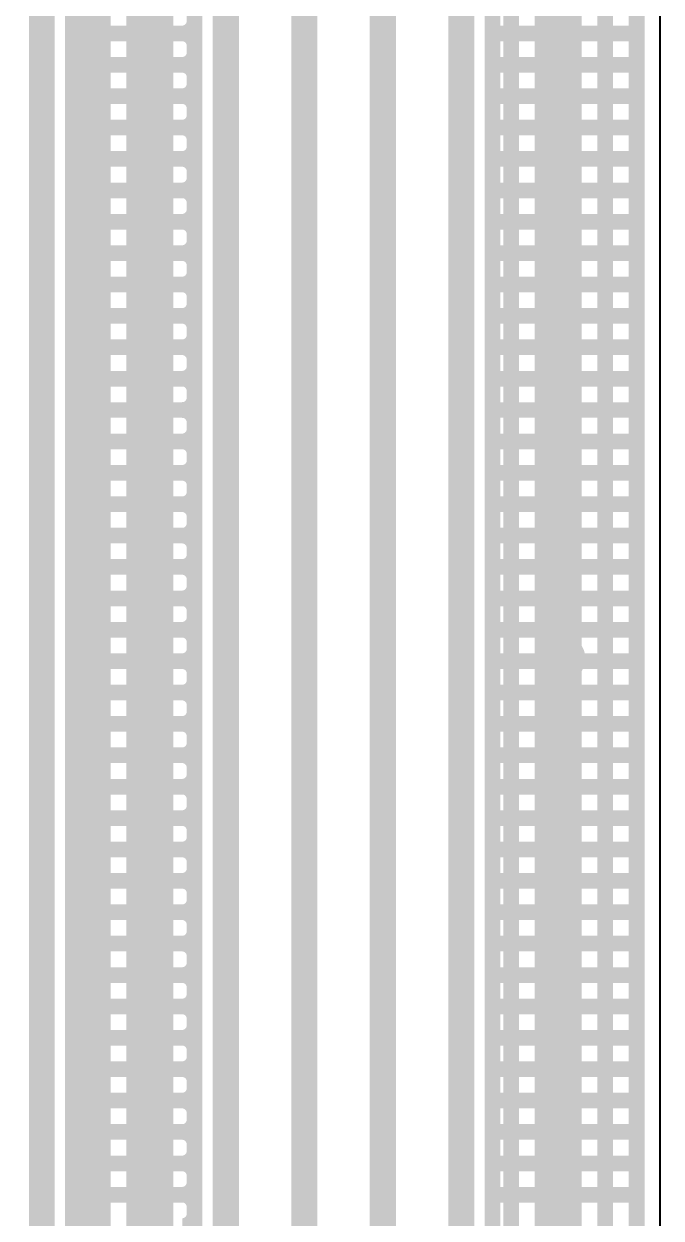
# Model space of a CAD drawing. Header units: millimetres. Extents: x 2260 to 2572, y -21 to 200.
# Drawn here: x 2312.02 to 2318.2, y 105.88 to 117.47 of the extents above; entities that cross this region are included whole.
import ezdxf

# ---------------------------------------------------------------- set-up
doc = ezdxf.new("R2010")
doc.units = ezdxf.units.MM
doc.layers.get('0').update_dxf_attribs({"lineweight": 18})
doc.layers.add('01', color=1, linetype='Continuous', lineweight=18)

# ---------------------------------------------------------------- blocks, each defined once
blk = doc.blocks.new('PAD_R1')
blk.add_lwpolyline([(0.25, 0, 0.5, 0.5, 1), (-0.25, 0, 0.5, 0.5, 1)], format="xyseb", close=True)

msp = doc.modelspace()

# ---------------------------------------------------------------- linework, layer by layer
at = {"layer": '01'}
msp.add_lwpolyline([(2318.191, 62.078, 0.02, 0.02, -0.414219), (2317.891, 61.778, 0.02, 0.02, 0), (2292.992, 61.778, 0.02, 0.02, -0.414219), (2292.692, 62.078, 0.02, 0.02, 0), (2292.692, 141.44, 0.02, 0.02, -0.414219), (2292.992, 141.74, 0.02, 0.02, 0), (2317.891, 141.74, 0.02, 0.02, -0.414219), (2318.191, 141.44, 0.02, 0.02, 0)], format="xyseb", close=True, dxfattribs=at)
for points in [[(2312.191, 139.841, 0.25, 0.25, 0), (2312.191, 63.641, 0.25, 0.25, 0)], [(2312.692, 139.841, 0.25, 0.25, 0), (2312.692, 63.641, 0.25, 0.25, 0)], [(2313.191, 139.841, 0.25, 0.25, 0), (2313.191, 63.641, 0.25, 0.25, 0)], [(2312.493, 137.241, 0.152, 0.152, 0), (2312.493, 66.241, 0.152, 0.152, 0)], [(2312.783, 137.241, 0.152, 0.152, 0), (2312.783, 66.241, 0.152, 0.152, 0)], [(2313.088, 137.241, 0.152, 0.152, 0), (2313.088, 66.241, 0.152, 0.152, 0)], [(2313.392, 137.241, 0.152, 0.152, 0), (2313.392, 66.241, 0.152, 0.152, 0)], [(2317.66, 137.241, 0.152, 0.152, 0), (2317.66, 66.241, 0.152, 0.152, 0)], [(2317.964, 137.241, 0.152, 0.152, 0), (2317.964, 66.241, 0.152, 0.152, 0)], [(2317.965, 137.241, 0.152, 0.152, 0), (2317.965, 66.241, 0.152, 0.152, 0)], [(2313.673, 66.321, 0.152, 0.152, 0), (2313.673, 137.077, 0.152, 0.152, 0)], [(2313.977, 136.952, 0.254, 0.254, 0), (2313.977, 66.24, 0.254, 0.254, 0)], [(2317.355, 137.026, 0.152, 0.152, 0), (2317.355, 66.241, 0.152, 0.152, 0)], [(2314.739, 66.478, 0.254, 0.254, 0), (2314.739, 136.714, 0.254, 0.254, 0)], [(2317.05, 136.721, 0.152, 0.152, 0), (2317.05, 66.47, 0.152, 0.152, 0)], [(2315.501, 66.716, 0.254, 0.254, 0), (2315.501, 136.476, 0.254, 0.254, 0)], [(2316.745, 136.416, 0.152, 0.152, 0), (2316.745, 66.775, 0.152, 0.152, 0)], [(2316.263, 66.953, 0.254, 0.254, 0), (2316.263, 136.238, 0.254, 0.254, 0)], [(2316.566, 136.237, 0.152, 0.152, 0), (2316.566, 66.954, 0.152, 0.152, 0)], [(2317.238, 135.91, 0.254, 0.254, 0), (2317.238, 67.37, 0.254, 0.254, 0)], [(2313.673, 117.502, 0.152, 0.152, -0.41423), (2313.553, 117.382, 0.152, 0.152, 0)], [(2312.493, 117.382, 0.152, 0.152, 0), (2313.673, 117.382, 0.152, 0.152, 0)], [(2313.673, 117.262, 0.152, 0.152, 0.41423), (2313.553, 117.382, 0.152, 0.152, 0)], [(2316.566, 117.382, 0.152, 0.152, 0), (2317.965, 117.382, 0.152, 0.152, 0)], [(2313.673, 117.197, 0.152, 0.152, -0.41423), (2313.553, 117.077, 0.152, 0.152, 0)], [(2312.493, 117.077, 0.152, 0.152, 0), (2313.673, 117.077, 0.152, 0.152, 0)], [(2313.673, 116.957, 0.152, 0.152, 0.41423), (2313.553, 117.077, 0.152, 0.152, 0)], [(2316.566, 117.077, 0.152, 0.152, 0), (2317.965, 117.077, 0.152, 0.152, 0)], [(2313.673, 116.893, 0.152, 0.152, -0.41423), (2313.553, 116.773, 0.152, 0.152, 0)], [(2312.493, 116.773, 0.152, 0.152, 0), (2313.673, 116.773, 0.152, 0.152, 0)], [(2313.673, 116.653, 0.152, 0.152, 0.41423), (2313.553, 116.773, 0.152, 0.152, 0)], [(2316.566, 116.773, 0.152, 0.152, 0), (2317.965, 116.773, 0.152, 0.152, 0)], [(2313.673, 116.588, 0.152, 0.152, -0.41423), (2313.553, 116.468, 0.152, 0.152, 0)], [(2312.493, 116.468, 0.152, 0.152, 0), (2313.673, 116.468, 0.152, 0.152, 0)], [(2313.673, 116.348, 0.152, 0.152, 0.41423), (2313.553, 116.468, 0.152, 0.152, 0)], [(2316.566, 116.468, 0.152, 0.152, 0), (2317.965, 116.468, 0.152, 0.152, 0)], [(2313.673, 116.283, 0.152, 0.152, -0.41423), (2313.553, 116.163, 0.152, 0.152, 0)], [(2312.493, 116.163, 0.152, 0.152, 0), (2313.673, 116.163, 0.152, 0.152, 0)], [(2313.673, 116.043, 0.152, 0.152, 0.41423), (2313.553, 116.163, 0.152, 0.152, 0)], [(2316.566, 116.163, 0.152, 0.152, 0), (2317.965, 116.163, 0.152, 0.152, 0)], [(2313.673, 115.978, 0.152, 0.152, -0.41423), (2313.553, 115.858, 0.152, 0.152, 0)], [(2312.493, 115.858, 0.152, 0.152, 0), (2313.673, 115.858, 0.152, 0.152, 0)], [(2313.673, 115.738, 0.152, 0.152, 0.41423), (2313.553, 115.858, 0.152, 0.152, 0)], [(2316.566, 115.858, 0.152, 0.152, 0), (2317.965, 115.858, 0.152, 0.152, 0)], [(2313.673, 115.673, 0.152, 0.152, -0.41423), (2313.553, 115.553, 0.152, 0.152, 0)], [(2312.493, 115.553, 0.152, 0.152, 0), (2313.673, 115.553, 0.152, 0.152, 0)], [(2313.673, 115.433, 0.152, 0.152, 0.41423), (2313.553, 115.553, 0.152, 0.152, 0)], [(2316.566, 115.553, 0.152, 0.152, 0), (2317.965, 115.553, 0.152, 0.152, 0)], [(2313.673, 115.369, 0.152, 0.152, -0.41423), (2313.553, 115.249, 0.152, 0.152, 0)], [(2312.493, 115.249, 0.152, 0.152, 0), (2313.673, 115.249, 0.152, 0.152, 0)], [(2313.673, 115.129, 0.152, 0.152, 0.41423), (2313.553, 115.249, 0.152, 0.152, 0)], [(2316.566, 115.249, 0.152, 0.152, 0), (2317.965, 115.249, 0.152, 0.152, 0)], [(2313.673, 115.064, 0.152, 0.152, -0.41423), (2313.553, 114.944, 0.152, 0.152, 0)], [(2312.493, 114.944, 0.152, 0.152, 0), (2313.673, 114.944, 0.152, 0.152, 0)], [(2313.673, 114.824, 0.152, 0.152, 0.41423), (2313.553, 114.944, 0.152, 0.152, 0)], [(2316.566, 114.944, 0.152, 0.152, 0), (2317.965, 114.944, 0.152, 0.152, 0)], [(2313.673, 114.759, 0.152, 0.152, -0.41423), (2313.553, 114.639, 0.152, 0.152, 0)], [(2312.493, 114.639, 0.152, 0.152, 0), (2313.673, 114.639, 0.152, 0.152, 0)], [(2313.673, 114.519, 0.152, 0.152, 0.41423), (2313.553, 114.639, 0.152, 0.152, 0)], [(2316.566, 114.639, 0.152, 0.152, 0), (2317.965, 114.639, 0.152, 0.152, 0)], [(2313.673, 114.454, 0.152, 0.152, -0.41423), (2313.553, 114.334, 0.152, 0.152, 0)], [(2312.493, 114.334, 0.152, 0.152, 0), (2313.673, 114.334, 0.152, 0.152, 0)], [(2313.673, 114.214, 0.152, 0.152, 0.41423), (2313.553, 114.334, 0.152, 0.152, 0)], [(2316.566, 114.334, 0.152, 0.152, 0), (2317.965, 114.334, 0.152, 0.152, 0)], [(2313.673, 114.149, 0.152, 0.152, -0.41423), (2313.553, 114.029, 0.152, 0.152, 0)], [(2312.493, 114.029, 0.152, 0.152, 0), (2313.673, 114.029, 0.152, 0.152, 0)], [(2313.673, 113.909, 0.152, 0.152, 0.41423), (2313.553, 114.029, 0.152, 0.152, 0)], [(2316.566, 114.029, 0.152, 0.152, 0), (2317.965, 114.029, 0.152, 0.152, 0)], [(2313.673, 113.845, 0.152, 0.152, -0.41423), (2313.553, 113.725, 0.152, 0.152, 0)], [(2312.493, 113.725, 0.152, 0.152, 0), (2313.673, 113.725, 0.152, 0.152, 0)], [(2313.673, 113.605, 0.152, 0.152, 0.41423), (2313.553, 113.725, 0.152, 0.152, 0)], [(2316.566, 113.725, 0.152, 0.152, 0), (2317.965, 113.725, 0.152, 0.152, 0)], [(2313.673, 113.54, 0.152, 0.152, -0.41423), (2313.553, 113.42, 0.152, 0.152, 0)], [(2312.493, 113.42, 0.152, 0.152, 0), (2313.673, 113.42, 0.152, 0.152, 0)], [(2313.673, 113.3, 0.152, 0.152, 0.41423), (2313.553, 113.42, 0.152, 0.152, 0)], [(2316.566, 113.42, 0.152, 0.152, 0), (2317.965, 113.42, 0.152, 0.152, 0)], [(2313.673, 113.235, 0.152, 0.152, -0.41423), (2313.553, 113.115, 0.152, 0.152, 0)], [(2312.493, 113.115, 0.152, 0.152, 0), (2313.673, 113.115, 0.152, 0.152, 0)], [(2313.673, 112.995, 0.152, 0.152, 0.41423), (2313.553, 113.115, 0.152, 0.152, 0)], [(2316.566, 113.115, 0.152, 0.152, 0), (2317.965, 113.115, 0.152, 0.152, 0)], [(2313.673, 112.93, 0.152, 0.152, -0.41423), (2313.553, 112.81, 0.152, 0.152, 0)], [(2312.493, 112.81, 0.152, 0.152, 0), (2313.673, 112.81, 0.152, 0.152, 0)], [(2313.673, 112.69, 0.152, 0.152, 0.41423), (2313.553, 112.81, 0.152, 0.152, 0)], [(2316.566, 112.81, 0.152, 0.152, 0), (2317.965, 112.81, 0.152, 0.152, 0)], [(2313.673, 112.625, 0.152, 0.152, -0.41423), (2313.553, 112.505, 0.152, 0.152, 0)], [(2312.493, 112.505, 0.152, 0.152, 0), (2313.673, 112.505, 0.152, 0.152, 0)], [(2313.673, 112.385, 0.152, 0.152, 0.41423), (2313.553, 112.505, 0.152, 0.152, 0)], [(2316.566, 112.505, 0.152, 0.152, 0), (2317.965, 112.505, 0.152, 0.152, 0)], [(2313.673, 112.321, 0.152, 0.152, -0.41423), (2313.553, 112.201, 0.152, 0.152, 0)], [(2312.493, 112.201, 0.152, 0.152, 0), (2313.673, 112.201, 0.152, 0.152, 0)], [(2313.673, 112.081, 0.152, 0.152, 0.41423), (2313.553, 112.201, 0.152, 0.152, 0)], [(2316.566, 112.201, 0.152, 0.152, 0), (2317.965, 112.201, 0.152, 0.152, 0)], [(2313.673, 112.016, 0.152, 0.152, -0.41423), (2313.553, 111.896, 0.152, 0.152, 0)], [(2312.493, 111.896, 0.152, 0.152, 0), (2313.673, 111.896, 0.152, 0.152, 0)], [(2313.673, 111.776, 0.152, 0.152, 0.41423), (2313.553, 111.896, 0.152, 0.152, 0)], [(2316.566, 111.896, 0.152, 0.152, 0), (2317.965, 111.896, 0.152, 0.152, 0)], [(2313.673, 111.711, 0.152, 0.152, -0.41423), (2313.553, 111.591, 0.152, 0.152, 0)], [(2312.493, 111.591, 0.152, 0.152, 0), (2313.673, 111.591, 0.152, 0.152, 0)], [(2313.673, 111.471, 0.152, 0.152, 0.41423), (2313.553, 111.591, 0.152, 0.152, 0)], [(2316.566, 111.591, 0.152, 0.152, 0), (2317.965, 111.591, 0.152, 0.152, 0)], [(2313.673, 111.406, 0.152, 0.152, -0.41423), (2313.553, 111.286, 0.152, 0.152, 0)], [(2312.493, 111.286, 0.152, 0.152, 0), (2313.673, 111.286, 0.152, 0.152, 0)], [(2313.673, 111.166, 0.152, 0.152, 0.41423), (2313.553, 111.286, 0.152, 0.152, 0)], [(2316.566, 111.286, 0.152, 0.152, 0), (2317.965, 111.286, 0.152, 0.152, 0)], [(2313.673, 111.101, 0.152, 0.152, -0.41423), (2313.553, 110.981, 0.152, 0.152, 0)], [(2312.493, 110.981, 0.152, 0.152, 0), (2313.673, 110.981, 0.152, 0.152, 0)], [(2313.673, 110.861, 0.152, 0.152, 0.41423), (2313.553, 110.981, 0.152, 0.152, 0)], [(2316.566, 110.981, 0.152, 0.152, 0), (2317.965, 110.981, 0.152, 0.152, 0)], [(2313.673, 110.797, 0.152, 0.152, -0.41423), (2313.553, 110.677, 0.152, 0.152, 0)], [(2312.493, 110.677, 0.152, 0.152, 0), (2313.673, 110.677, 0.152, 0.152, 0)], [(2313.673, 110.557, 0.152, 0.152, 0.41423), (2313.553, 110.677, 0.152, 0.152, 0)], [(2316.566, 110.677, 0.152, 0.152, 0), (2317.965, 110.677, 0.152, 0.152, 0)], [(2313.673, 110.492, 0.152, 0.152, -0.41423), (2313.553, 110.372, 0.152, 0.152, 0)], [(2312.493, 110.372, 0.152, 0.152, 0), (2313.673, 110.372, 0.152, 0.152, 0)], [(2313.673, 110.252, 0.152, 0.152, 0.41423), (2313.553, 110.372, 0.152, 0.152, 0)], [(2316.566, 110.372, 0.152, 0.152, 0), (2317.965, 110.372, 0.152, 0.152, 0)], [(2313.673, 110.187, 0.152, 0.152, -0.41423), (2313.553, 110.067, 0.152, 0.152, 0)], [(2312.493, 110.067, 0.152, 0.152, 0), (2313.673, 110.067, 0.152, 0.152, 0)], [(2313.673, 109.947, 0.152, 0.152, 0.41423), (2313.553, 110.067, 0.152, 0.152, 0)], [(2316.566, 110.067, 0.152, 0.152, 0), (2317.965, 110.067, 0.152, 0.152, 0)], [(2313.673, 109.882, 0.152, 0.152, -0.41423), (2313.553, 109.762, 0.152, 0.152, 0)], [(2312.493, 109.762, 0.152, 0.152, 0), (2313.673, 109.762, 0.152, 0.152, 0)], [(2313.673, 109.642, 0.152, 0.152, 0.41423), (2313.553, 109.762, 0.152, 0.152, 0)], [(2316.566, 109.762, 0.152, 0.152, 0), (2317.965, 109.762, 0.152, 0.152, 0)], [(2313.673, 109.577, 0.152, 0.152, -0.41423), (2313.553, 109.457, 0.152, 0.152, 0)], [(2312.493, 109.457, 0.152, 0.152, 0), (2313.673, 109.457, 0.152, 0.152, 0)], [(2313.673, 109.337, 0.152, 0.152, 0.41423), (2313.553, 109.457, 0.152, 0.152, 0)], [(2316.566, 109.457, 0.152, 0.152, 0), (2317.965, 109.457, 0.152, 0.152, 0)], [(2313.673, 109.273, 0.152, 0.152, -0.41423), (2313.553, 109.153, 0.152, 0.152, 0)], [(2312.493, 109.153, 0.152, 0.152, 0), (2313.673, 109.153, 0.152, 0.152, 0)], [(2313.673, 109.033, 0.152, 0.152, 0.41423), (2313.553, 109.153, 0.152, 0.152, 0)], [(2316.566, 109.153, 0.152, 0.152, 0), (2317.965, 109.153, 0.152, 0.152, 0)], [(2313.673, 108.968, 0.152, 0.152, -0.41423), (2313.553, 108.848, 0.152, 0.152, 0)], [(2312.493, 108.848, 0.152, 0.152, 0), (2313.673, 108.848, 0.152, 0.152, 0)], [(2313.673, 108.728, 0.152, 0.152, 0.41423), (2313.553, 108.848, 0.152, 0.152, 0)], [(2316.566, 108.848, 0.152, 0.152, 0), (2317.965, 108.848, 0.152, 0.152, 0)], [(2313.673, 108.663, 0.152, 0.152, -0.41423), (2313.553, 108.543, 0.152, 0.152, 0)], [(2312.493, 108.543, 0.152, 0.152, 0), (2313.673, 108.543, 0.152, 0.152, 0)], [(2313.673, 108.423, 0.152, 0.152, 0.41423), (2313.553, 108.543, 0.152, 0.152, 0)], [(2316.566, 108.543, 0.152, 0.152, 0), (2317.965, 108.543, 0.152, 0.152, 0)], [(2313.673, 108.358, 0.152, 0.152, -0.41423), (2313.553, 108.238, 0.152, 0.152, 0)], [(2312.493, 108.238, 0.152, 0.152, 0), (2313.673, 108.238, 0.152, 0.152, 0)], [(2313.673, 108.118, 0.152, 0.152, 0.41423), (2313.553, 108.238, 0.152, 0.152, 0)], [(2316.566, 108.238, 0.152, 0.152, 0), (2317.965, 108.238, 0.152, 0.152, 0)], [(2313.673, 108.053, 0.152, 0.152, -0.41423), (2313.553, 107.933, 0.152, 0.152, 0)], [(2312.493, 107.933, 0.152, 0.152, 0), (2313.673, 107.933, 0.152, 0.152, 0)], [(2313.673, 107.813, 0.152, 0.152, 0.41423), (2313.553, 107.933, 0.152, 0.152, 0)], [(2316.566, 107.933, 0.152, 0.152, 0), (2317.965, 107.933, 0.152, 0.152, 0)], [(2313.673, 107.749, 0.152, 0.152, -0.41423), (2313.553, 107.629, 0.152, 0.152, 0)], [(2312.493, 107.629, 0.152, 0.152, 0), (2313.673, 107.629, 0.152, 0.152, 0)], [(2313.673, 107.509, 0.152, 0.152, 0.41423), (2313.553, 107.629, 0.152, 0.152, 0)], [(2316.566, 107.629, 0.152, 0.152, 0), (2317.965, 107.629, 0.152, 0.152, 0)], [(2313.673, 107.444, 0.152, 0.152, -0.41423), (2313.553, 107.324, 0.152, 0.152, 0)], [(2312.493, 107.324, 0.152, 0.152, 0), (2313.673, 107.324, 0.152, 0.152, 0)], [(2313.673, 107.204, 0.152, 0.152, 0.41423), (2313.553, 107.324, 0.152, 0.152, 0)], [(2316.566, 107.324, 0.152, 0.152, 0), (2317.965, 107.324, 0.152, 0.152, 0)], [(2313.673, 107.139, 0.152, 0.152, -0.41423), (2313.553, 107.019, 0.152, 0.152, 0)], [(2312.493, 107.019, 0.152, 0.152, 0), (2313.673, 107.019, 0.152, 0.152, 0)], [(2313.673, 106.899, 0.152, 0.152, 0.41423), (2313.553, 107.019, 0.152, 0.152, 0)], [(2316.566, 107.019, 0.152, 0.152, 0), (2317.965, 107.019, 0.152, 0.152, 0)], [(2313.673, 106.834, 0.152, 0.152, -0.41423), (2313.553, 106.714, 0.152, 0.152, 0)], [(2312.493, 106.714, 0.152, 0.152, 0), (2313.673, 106.714, 0.152, 0.152, 0)], [(2313.673, 106.594, 0.152, 0.152, 0.41423), (2313.553, 106.714, 0.152, 0.152, 0)], [(2316.566, 106.714, 0.152, 0.152, 0), (2317.965, 106.714, 0.152, 0.152, 0)], [(2313.673, 106.529, 0.152, 0.152, -0.41423), (2313.553, 106.409, 0.152, 0.152, 0)], [(2312.493, 106.409, 0.152, 0.152, 0), (2313.673, 106.409, 0.152, 0.152, 0)], [(2313.673, 106.289, 0.152, 0.152, 0.41423), (2313.553, 106.409, 0.152, 0.152, 0)], [(2316.566, 106.409, 0.152, 0.152, 0), (2317.965, 106.409, 0.152, 0.152, 0)], [(2313.673, 106.225, 0.152, 0.152, -0.41423), (2313.553, 106.105, 0.152, 0.152, 0)], [(2312.493, 106.105, 0.152, 0.152, 0), (2313.673, 106.105, 0.152, 0.152, 0)], [(2313.673, 105.985, 0.152, 0.152, 0.41423), (2313.553, 106.105, 0.152, 0.152, 0)], [(2316.566, 106.105, 0.152, 0.152, 0), (2317.965, 106.105, 0.152, 0.152, 0)], [(2313.673, 105.92, 0.152, 0.152, -0.41423), (2313.553, 105.8, 0.152, 0.152, 0)]]:
    msp.add_lwpolyline(points, format="xyseb", dxfattribs=at)

# ---------------------------------------------------------------- block references
for p, xscale, yscale in [((2313.673, 117.502), 0.1524, 0.1524), ((2312.493, 117.382), 0.1524, 0.1524), ((2313.553, 117.382), 0.1524, 0.1524), ((2313.553, 117.382), 0.1524, 0.1524), ((2313.673, 117.382), 0.1524, 0.1524), ((2316.566, 117.382), 0.1524, 0.1524), ((2317.965, 117.382), 0.1524, 0.1524), ((2313.673, 117.262), 0.1524, 0.1524), ((2313.673, 117.197), 0.1524, 0.1524), ((2312.493, 117.077), 0.1524, 0.1524), ((2313.553, 117.077), 0.1524, 0.1524), ((2313.553, 117.077), 0.1524, 0.1524), ((2313.673, 117.077), 0.1524, 0.1524), ((2316.566, 117.077), 0.1524, 0.1524), ((2317.965, 117.077), 0.1524, 0.1524), ((2313.673, 116.957), 0.1524, 0.1524), ((2313.673, 116.893), 0.1524, 0.1524), ((2312.493, 116.773), 0.1524, 0.1524), ((2313.553, 116.773), 0.1524, 0.1524), ((2313.553, 116.773), 0.1524, 0.1524), ((2313.673, 116.773), 0.1524, 0.1524), ((2316.566, 116.773), 0.1524, 0.1524), ((2317.965, 116.773), 0.1524, 0.1524), ((2313.673, 116.653), 0.1524, 0.1524), ((2313.673, 116.588), 0.1524, 0.1524), ((2312.493, 116.468), 0.1524, 0.1524), ((2313.553, 116.468), 0.1524, 0.1524), ((2313.553, 116.468), 0.1524, 0.1524), ((2313.673, 116.468), 0.1524, 0.1524), ((2316.566, 116.468), 0.1524, 0.1524), ((2317.965, 116.468), 0.1524, 0.1524), ((2313.673, 116.348), 0.1524, 0.1524), ((2313.673, 116.283), 0.1524, 0.1524), ((2312.493, 116.163), 0.1524, 0.1524), ((2313.553, 116.163), 0.1524, 0.1524), ((2313.553, 116.163), 0.1524, 0.1524), ((2313.673, 116.163), 0.1524, 0.1524), ((2316.566, 116.163), 0.1524, 0.1524), ((2317.965, 116.163), 0.1524, 0.1524), ((2313.673, 116.043), 0.1524, 0.1524), ((2313.673, 115.978), 0.1524, 0.1524), ((2312.493, 115.858), 0.1524, 0.1524), ((2313.553, 115.858), 0.1524, 0.1524), ((2313.553, 115.858), 0.1524, 0.1524), ((2313.673, 115.858), 0.1524, 0.1524), ((2316.566, 115.858), 0.1524, 0.1524), ((2317.965, 115.858), 0.1524, 0.1524), ((2313.673, 115.738), 0.1524, 0.1524), ((2313.673, 115.673), 0.1524, 0.1524), ((2312.493, 115.553), 0.1524, 0.1524), ((2313.553, 115.553), 0.1524, 0.1524), ((2313.553, 115.553), 0.1524, 0.1524), ((2313.673, 115.553), 0.1524, 0.1524), ((2316.566, 115.553), 0.1524, 0.1524), ((2317.965, 115.553), 0.1524, 0.1524), ((2313.673, 115.433), 0.1524, 0.1524), ((2313.673, 115.369), 0.1524, 0.1524), ((2312.493, 115.249), 0.1524, 0.1524), ((2313.553, 115.249), 0.1524, 0.1524), ((2313.553, 115.249), 0.1524, 0.1524), ((2313.673, 115.249), 0.1524, 0.1524), ((2316.566, 115.249), 0.1524, 0.1524), ((2317.965, 115.249), 0.1524, 0.1524), ((2313.673, 115.129), 0.1524, 0.1524), ((2313.673, 115.064), 0.1524, 0.1524), ((2312.493, 114.944), 0.1524, 0.1524), ((2313.553, 114.944), 0.1524, 0.1524), ((2313.553, 114.944), 0.1524, 0.1524), ((2313.673, 114.944), 0.1524, 0.1524), ((2316.566, 114.944), 0.1524, 0.1524), ((2317.965, 114.944), 0.1524, 0.1524), ((2313.673, 114.824), 0.1524, 0.1524), ((2313.673, 114.759), 0.1524, 0.1524), ((2312.493, 114.639), 0.1524, 0.1524), ((2313.553, 114.639), 0.1524, 0.1524), ((2313.553, 114.639), 0.1524, 0.1524), ((2313.673, 114.639), 0.1524, 0.1524), ((2316.566, 114.639), 0.1524, 0.1524), ((2317.965, 114.639), 0.1524, 0.1524), ((2313.673, 114.519), 0.1524, 0.1524), ((2313.673, 114.454), 0.1524, 0.1524), ((2312.493, 114.334), 0.1524, 0.1524), ((2313.553, 114.334), 0.1524, 0.1524), ((2313.553, 114.334), 0.1524, 0.1524), ((2313.673, 114.334), 0.1524, 0.1524), ((2316.566, 114.334), 0.1524, 0.1524), ((2317.965, 114.334), 0.1524, 0.1524), ((2313.673, 114.214), 0.1524, 0.1524), ((2313.673, 114.149), 0.1524, 0.1524), ((2312.493, 114.029), 0.1524, 0.1524), ((2313.553, 114.029), 0.1524, 0.1524), ((2313.553, 114.029), 0.1524, 0.1524), ((2313.673, 114.029), 0.1524, 0.1524), ((2316.566, 114.029), 0.1524, 0.1524), ((2317.965, 114.029), 0.1524, 0.1524), ((2313.673, 113.909), 0.1524, 0.1524), ((2313.673, 113.845), 0.1524, 0.1524), ((2312.493, 113.725), 0.1524, 0.1524), ((2313.553, 113.725), 0.1524, 0.1524), ((2313.553, 113.725), 0.1524, 0.1524), ((2313.673, 113.725), 0.1524, 0.1524), ((2316.566, 113.725), 0.1524, 0.1524), ((2317.965, 113.725), 0.1524, 0.1524), ((2313.673, 113.605), 0.1524, 0.1524), ((2313.673, 113.54), 0.1524, 0.1524), ((2312.493, 113.42), 0.1524, 0.1524), ((2313.553, 113.42), 0.1524, 0.1524), ((2313.553, 113.42), 0.1524, 0.1524), ((2313.673, 113.42), 0.1524, 0.1524), ((2316.566, 113.42), 0.1524, 0.1524), ((2317.965, 113.42), 0.1524, 0.1524), ((2313.673, 113.3), 0.1524, 0.1524), ((2313.673, 113.235), 0.1524, 0.1524), ((2312.493, 113.115), 0.1524, 0.1524), ((2313.553, 113.115), 0.1524, 0.1524), ((2313.553, 113.115), 0.1524, 0.1524), ((2313.673, 113.115), 0.1524, 0.1524), ((2316.566, 113.115), 0.1524, 0.1524), ((2317.965, 113.115), 0.1524, 0.1524), ((2313.673, 112.995), 0.1524, 0.1524), ((2313.673, 112.93), 0.1524, 0.1524), ((2312.493, 112.81), 0.1524, 0.1524), ((2313.553, 112.81), 0.1524, 0.1524), ((2313.553, 112.81), 0.1524, 0.1524), ((2313.673, 112.81), 0.1524, 0.1524), ((2316.566, 112.81), 0.1524, 0.1524), ((2317.965, 112.81), 0.1524, 0.1524), ((2313.673, 112.69), 0.1524, 0.1524), ((2313.673, 112.625), 0.1524, 0.1524), ((2312.493, 112.505), 0.1524, 0.1524), ((2313.553, 112.505), 0.1524, 0.1524), ((2313.553, 112.505), 0.1524, 0.1524), ((2313.673, 112.505), 0.1524, 0.1524), ((2316.566, 112.505), 0.1524, 0.1524), ((2317.965, 112.505), 0.1524, 0.1524), ((2313.673, 112.385), 0.1524, 0.1524), ((2313.673, 112.321), 0.1524, 0.1524), ((2312.493, 112.201), 0.1524, 0.1524), ((2313.553, 112.201), 0.1524, 0.1524), ((2313.553, 112.201), 0.1524, 0.1524), ((2313.673, 112.201), 0.1524, 0.1524), ((2316.566, 112.201), 0.1524, 0.1524), ((2317.965, 112.201), 0.1524, 0.1524), ((2313.673, 112.081), 0.1524, 0.1524), ((2313.673, 112.016), 0.1524, 0.1524), ((2312.493, 111.896), 0.1524, 0.1524), ((2313.553, 111.896), 0.1524, 0.1524), ((2313.553, 111.896), 0.1524, 0.1524), ((2313.673, 111.896), 0.1524, 0.1524), ((2316.566, 111.896), 0.1524, 0.1524), ((2317.965, 111.896), 0.1524, 0.1524), ((2313.673, 111.776), 0.1524, 0.1524), ((2313.673, 111.711), 0.1524, 0.1524), ((2312.493, 111.591), 0.1524, 0.1524), ((2313.553, 111.591), 0.1524, 0.1524), ((2313.553, 111.591), 0.1524, 0.1524), ((2313.673, 111.591), 0.1524, 0.1524), ((2316.566, 111.591), 0.1524, 0.1524), ((2317.965, 111.591), 0.1524, 0.1524), ((2313.673, 111.471), 0.1524, 0.1524), ((2313.673, 111.406), 0.1524, 0.1524), ((2317.238, 111.312), 0.456945, 0.456945), ((2312.493, 111.286), 0.1524, 0.1524), ((2313.553, 111.286), 0.1524, 0.1524), ((2313.553, 111.286), 0.1524, 0.1524), ((2313.673, 111.286), 0.1524, 0.1524), ((2316.566, 111.286), 0.1524, 0.1524), ((2317.965, 111.286), 0.1524, 0.1524), ((2313.673, 111.166), 0.1524, 0.1524), ((2313.673, 111.101), 0.1524, 0.1524), ((2312.493, 110.981), 0.1524, 0.1524), ((2313.553, 110.981), 0.1524, 0.1524), ((2313.553, 110.981), 0.1524, 0.1524), ((2313.673, 110.981), 0.1524, 0.1524), ((2316.566, 110.981), 0.1524, 0.1524), ((2317.965, 110.981), 0.1524, 0.1524), ((2313.673, 110.861), 0.1524, 0.1524), ((2313.673, 110.797), 0.1524, 0.1524), ((2312.493, 110.677), 0.1524, 0.1524), ((2313.553, 110.677), 0.1524, 0.1524), ((2313.553, 110.677), 0.1524, 0.1524), ((2313.673, 110.677), 0.1524, 0.1524), ((2316.566, 110.677), 0.1524, 0.1524), ((2317.965, 110.677), 0.1524, 0.1524), ((2313.673, 110.557), 0.1524, 0.1524), ((2313.673, 110.492), 0.1524, 0.1524), ((2312.493, 110.372), 0.1524, 0.1524), ((2313.553, 110.372), 0.1524, 0.1524), ((2313.553, 110.372), 0.1524, 0.1524), ((2313.673, 110.372), 0.1524, 0.1524), ((2316.566, 110.372), 0.1524, 0.1524), ((2317.965, 110.372), 0.1524, 0.1524), ((2313.673, 110.252), 0.1524, 0.1524), ((2313.673, 110.187), 0.1524, 0.1524), ((2312.493, 110.067), 0.1524, 0.1524), ((2313.553, 110.067), 0.1524, 0.1524), ((2313.553, 110.067), 0.1524, 0.1524), ((2313.673, 110.067), 0.1524, 0.1524), ((2316.566, 110.067), 0.1524, 0.1524), ((2317.965, 110.067), 0.1524, 0.1524), ((2313.673, 109.947), 0.1524, 0.1524), ((2313.673, 109.882), 0.1524, 0.1524), ((2312.493, 109.762), 0.1524, 0.1524), ((2313.553, 109.762), 0.1524, 0.1524), ((2313.553, 109.762), 0.1524, 0.1524), ((2313.673, 109.762), 0.1524, 0.1524), ((2316.566, 109.762), 0.1524, 0.1524), ((2317.965, 109.762), 0.1524, 0.1524), ((2313.673, 109.642), 0.1524, 0.1524), ((2313.673, 109.577), 0.1524, 0.1524), ((2312.493, 109.457), 0.1524, 0.1524), ((2313.553, 109.457), 0.1524, 0.1524), ((2313.553, 109.457), 0.1524, 0.1524), ((2313.673, 109.457), 0.1524, 0.1524), ((2316.566, 109.457), 0.1524, 0.1524), ((2317.965, 109.457), 0.1524, 0.1524), ((2313.673, 109.337), 0.1524, 0.1524), ((2313.673, 109.273), 0.1524, 0.1524), ((2312.493, 109.153), 0.1524, 0.1524), ((2313.553, 109.153), 0.1524, 0.1524), ((2313.553, 109.153), 0.1524, 0.1524), ((2313.673, 109.153), 0.1524, 0.1524), ((2316.566, 109.153), 0.1524, 0.1524), ((2317.965, 109.153), 0.1524, 0.1524), ((2313.673, 109.033), 0.1524, 0.1524), ((2313.673, 108.968), 0.1524, 0.1524), ((2312.493, 108.848), 0.1524, 0.1524), ((2313.553, 108.848), 0.1524, 0.1524), ((2313.553, 108.848), 0.1524, 0.1524), ((2313.673, 108.848), 0.1524, 0.1524), ((2316.566, 108.848), 0.1524, 0.1524), ((2317.965, 108.848), 0.1524, 0.1524), ((2313.673, 108.728), 0.1524, 0.1524), ((2313.673, 108.663), 0.1524, 0.1524), ((2312.493, 108.543), 0.1524, 0.1524), ((2313.553, 108.543), 0.1524, 0.1524), ((2313.553, 108.543), 0.1524, 0.1524), ((2313.673, 108.543), 0.1524, 0.1524), ((2316.566, 108.543), 0.1524, 0.1524), ((2317.965, 108.543), 0.1524, 0.1524), ((2313.673, 108.423), 0.1524, 0.1524), ((2313.673, 108.358), 0.1524, 0.1524), ((2312.493, 108.238), 0.1524, 0.1524), ((2313.553, 108.238), 0.1524, 0.1524), ((2313.553, 108.238), 0.1524, 0.1524), ((2313.673, 108.238), 0.1524, 0.1524), ((2316.566, 108.238), 0.1524, 0.1524), ((2317.965, 108.238), 0.1524, 0.1524), ((2313.673, 108.118), 0.1524, 0.1524), ((2313.673, 108.053), 0.1524, 0.1524), ((2312.493, 107.933), 0.1524, 0.1524), ((2313.553, 107.933), 0.1524, 0.1524), ((2313.553, 107.933), 0.1524, 0.1524), ((2313.673, 107.933), 0.1524, 0.1524), ((2316.566, 107.933), 0.1524, 0.1524), ((2317.965, 107.933), 0.1524, 0.1524), ((2313.673, 107.813), 0.1524, 0.1524), ((2313.673, 107.749), 0.1524, 0.1524), ((2312.493, 107.629), 0.1524, 0.1524), ((2313.553, 107.629), 0.1524, 0.1524), ((2313.553, 107.629), 0.1524, 0.1524), ((2313.673, 107.629), 0.1524, 0.1524), ((2316.566, 107.629), 0.1524, 0.1524), ((2317.965, 107.629), 0.1524, 0.1524), ((2313.673, 107.509), 0.1524, 0.1524), ((2313.673, 107.444), 0.1524, 0.1524), ((2312.493, 107.324), 0.1524, 0.1524), ((2313.553, 107.324), 0.1524, 0.1524), ((2313.553, 107.324), 0.1524, 0.1524), ((2313.673, 107.324), 0.1524, 0.1524), ((2316.566, 107.324), 0.1524, 0.1524), ((2317.965, 107.324), 0.1524, 0.1524), ((2313.673, 107.204), 0.1524, 0.1524), ((2313.673, 107.139), 0.1524, 0.1524), ((2312.493, 107.019), 0.1524, 0.1524), ((2313.553, 107.019), 0.1524, 0.1524), ((2313.553, 107.019), 0.1524, 0.1524), ((2313.673, 107.019), 0.1524, 0.1524), ((2316.566, 107.019), 0.1524, 0.1524), ((2317.965, 107.019), 0.1524, 0.1524), ((2313.673, 106.899), 0.1524, 0.1524), ((2313.673, 106.834), 0.1524, 0.1524), ((2312.493, 106.714), 0.1524, 0.1524), ((2313.553, 106.714), 0.1524, 0.1524), ((2313.553, 106.714), 0.1524, 0.1524), ((2313.673, 106.714), 0.1524, 0.1524), ((2316.566, 106.714), 0.1524, 0.1524), ((2317.965, 106.714), 0.1524, 0.1524), ((2313.673, 106.594), 0.1524, 0.1524), ((2313.673, 106.529), 0.1524, 0.1524), ((2312.493, 106.409), 0.1524, 0.1524), ((2313.553, 106.409), 0.1524, 0.1524), ((2313.553, 106.409), 0.1524, 0.1524), ((2313.673, 106.409), 0.1524, 0.1524), ((2316.566, 106.409), 0.1524, 0.1524), ((2317.965, 106.409), 0.1524, 0.1524), ((2313.673, 106.289), 0.1524, 0.1524), ((2313.673, 106.225), 0.1524, 0.1524), ((2312.493, 106.105), 0.1524, 0.1524), ((2313.553, 106.105), 0.1524, 0.1524), ((2313.553, 106.105), 0.1524, 0.1524), ((2313.673, 106.105), 0.1524, 0.1524), ((2316.566, 106.105), 0.1524, 0.1524), ((2317.965, 106.105), 0.1524, 0.1524), ((2313.673, 105.985), 0.1524, 0.1524), ((2313.673, 105.92), 0.1524, 0.1524)]:
    msp.add_blockref('PAD_R1', p, dxfattribs=dict(at, xscale=xscale, yscale=yscale))

doc.saveas('drawing.dxf')
